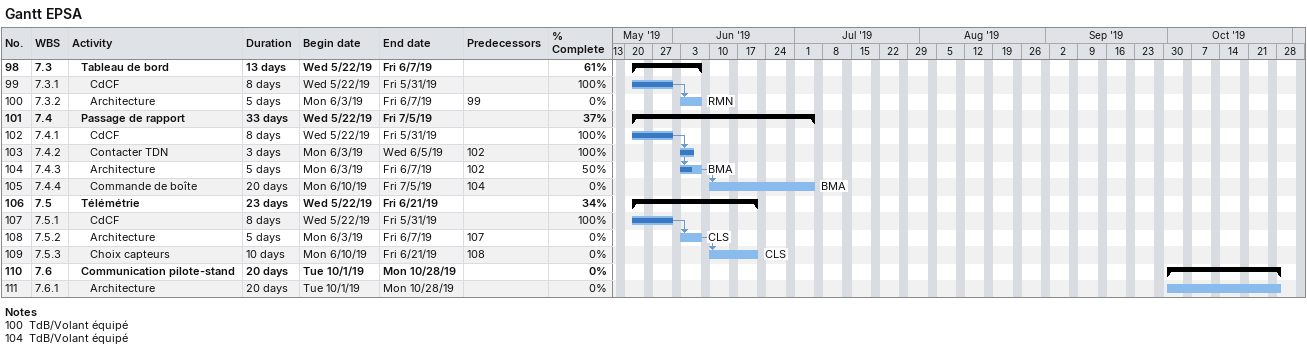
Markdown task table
Gantt EPSA

| ID | WBS | Task | Duration | Start | Finish | Predecessors | Resources | % complete |
|---|---|---|---|---|---|---|---|---|
| 98 | 7.3 | **Tableau de bord** | 13d | 2019-05-22 | 2019-06-07 |  |  | 61 |
| 99 | 7.3.1 | CdCF | 8d | 2019-05-22 | 2019-05-31 |  |  | 100 |
| 100 | 7.3.2 | Architecture | 5d | 2019-06-03 | 2019-06-07 | 99 | RMN | 0 |
| 101 | 7.4 | **Passage de rapport** | 33d | 2019-05-22 | 2019-07-05 |  |  | 37 |
| 102 | 7.4.1 | CdCF | 8d | 2019-05-22 | 2019-05-31 |  |  | 100 |
| 103 | 7.4.2 | Contacter TDN | 3d | 2019-06-03 | 2019-06-05 | 102 |  | 100 |
| 104 | 7.4.3 | Architecture | 5d | 2019-06-03 | 2019-06-07 | 102 | BMA | 50 |
| 105 | 7.4.4 | Commande de boîte | 20d | 2019-06-10 | 2019-07-05 | 104 | BMA | 0 |
| 106 | 7.5 | **Télémétrie** | 23d | 2019-05-22 | 2019-06-21 |  |  | 34 |
| 107 | 7.5.1 | CdCF | 8d | 2019-05-22 | 2019-05-31 |  |  | 100 |
| 108 | 7.5.2 | Architecture | 5d | 2019-06-03 | 2019-06-07 | 107 | CLS | 0 |
| 109 | 7.5.3 | Choix capteurs | 10d | 2019-06-10 | 2019-06-21 | 108 | CLS | 0 |
| 110 | 7.6 | **Communication pilote-stand** | 20d | 2019-10-01 | 2019-10-28 |  |  | 0 |
| 111 | 7.6.1 | Architecture | 20d | 2019-10-01 | 2019-10-28 |  |  | 0 |

Notes
- 100: TdB/Volant équipé
- 104: TdB/Volant équipé
